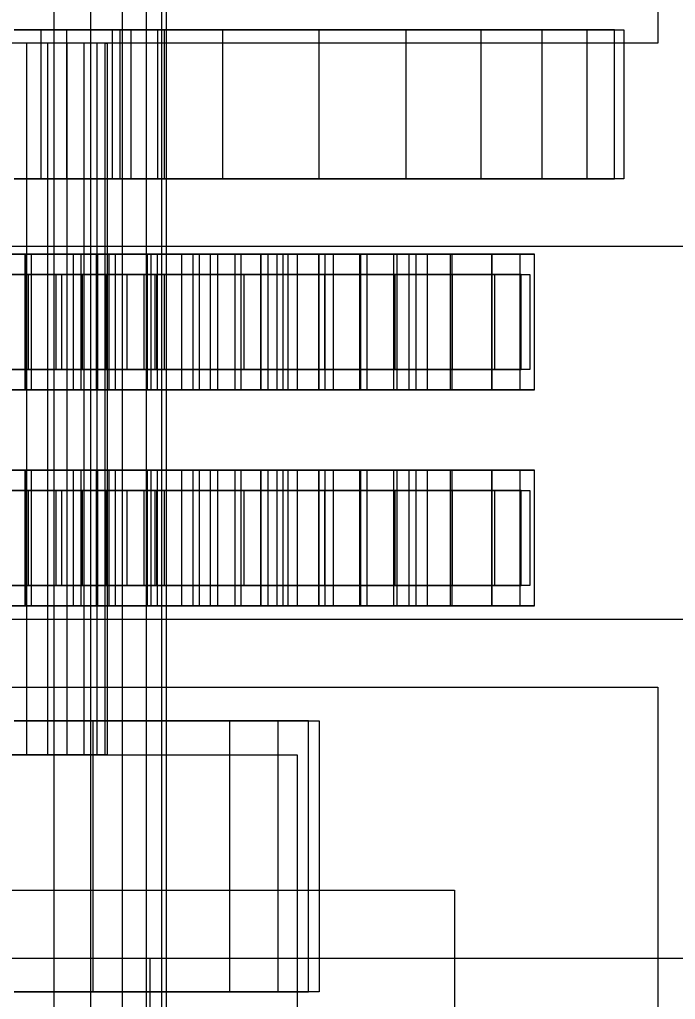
# Model space of a CAD drawing. Header units: millimetres. Extents: x -2500 to 58855, y -53268 to 6837.
# Drawn here: x 57447.9 to 57544.7, y -16606.1 to -16461.5 of the extents above; entities that cross this region are included whole.
import ezdxf

# ---------------------------------------------------------------- set-up
doc = ezdxf.new("R2010")
doc.units = ezdxf.units.MM
doc.layers.add('COTAS_R', color=1, linetype='Continuous', lineweight=0)
doc.layers.add('superior_secador', color=7, linetype='Continuous', lineweight=0)
doc.dimstyles.new('R19_100', dxfattribs={"dimtxt": 250, "dimasz": 150, "dimexe": 150, "dimexo": 80, "dimgap": 100, "dimtad": 1, "dimtih": 1, "dimtoh": 1, "dimdsep": 46, "dimcen": 0.09, "dimadec": 0, "dimazin": 0, "dimtfac": 1, "dimtdec": 4, "dimtofl": 0, "dimtmove": 0, "dimatfit": 3, "dimfxl": 1, "dimtolj": 1, "dimtzin": 0, "dimarcsym": 0})

# ---------------------------------------------------------------- blocks, each defined once
blk = doc.blocks.new('*D26')
at = {"layer": 'COTAS_R', "color": 0, "lineweight": -2, "transparency": 16777216}
for p, q in [((58037.12, -15400), (57067.12, -15400)), ((57217.12, -19600), (57217.12, -15550)), ((58037.12, -19750), (57067.12, -19750))]:
    blk.add_line(p, q, dxfattribs=at)
at = {"layer": 'COTAS_R', "color": 0, "transparency": 16777216}
for points in [[(57192.12, -15550), (57242.12, -15550), (57217.12, -15400)], [(57192.12, -19600), (57242.12, -19600), (57217.12, -19750)]]:
    blk.add_solid(points, dxfattribs=at)
at = {"layer": 'Defpoints', "color": 0, "transparency": 16777216}
for p in [(57217.12, -15400), (58117.12, -15400), (58117.12, -19750)]:
    blk.add_point(p, dxfattribs=at)

msp = doc.modelspace()

# ---------------------------------------------------------------- linework, layer by layer
at = {"layer": 'superior_secador'}
for p, q in [((57452.939, -16380), (57452.939, -16640)), ((57458.366, -16380), (57458.366, -16640)), ((57463.026, -16380), (57463.026, -16640)), ((57466.601, -16380), (57466.601, -16640)), ((57468.849, -16380), (57468.849, -16640)), ((57469.616, -16640), (57469.616, -16380)), ((57542.116, -16415), (57542.116, -16465)), ((57447.116, -16463), (57462.744, -16463)), ((57451.023, -16463), (57447.116, -16463)), ((57454.811, -16463), (57451.023, -16463)), ((57451.023, -16463), (57451.023, -16485)), ((57462.744, -16463), (57451.023, -16463)), ((57458.366, -16463), (57454.811, -16463)), ((57454.811, -16463), (57454.811, -16485)), ((57477.898, -16463), (57454.811, -16463)), ((57461.579, -16463), (57458.366, -16463)), ((57458.366, -16463), (57458.366, -16485)), ((57492.116, -16463), (57458.366, -16463)), ((57464.352, -16463), (57461.579, -16463)), ((57461.579, -16463), (57461.579, -16485)), ((57504.967, -16463), (57461.579, -16463)), ((57462.744, -16485), (57462.744, -16463)), ((57462.744, -16463), (57477.898, -16463)), ((57466.601, -16463), (57464.352, -16463)), ((57464.352, -16463), (57464.352, -16485)), ((57516.06, -16463), (57464.352, -16463)), ((57468.259, -16463), (57466.601, -16463)), ((57466.601, -16463), (57466.601, -16485)), ((57525.058, -16463), (57466.601, -16463)), ((57469.274, -16463), (57468.259, -16463)), ((57468.259, -16463), (57468.259, -16485)), ((57531.688, -16463), (57468.259, -16463)), ((57469.616, -16463), (57469.274, -16463)), ((57469.274, -16463), (57469.274, -16485)), ((57535.749, -16463), (57469.274, -16463)), ((57469.616, -16485), (57469.616, -16463)), ((57469.616, -16463), (57537.116, -16463)), ((57477.898, -16485), (57477.898, -16463)), ((57477.898, -16463), (57492.116, -16463)), ((57492.116, -16485), (57492.116, -16463)), ((57492.116, -16463), (57504.967, -16463)), ((57504.967, -16485), (57504.967, -16463)), ((57504.967, -16463), (57516.06, -16463)), ((57516.06, -16485), (57516.06, -16463)), ((57516.06, -16463), (57525.058, -16463)), ((57525.058, -16485), (57525.058, -16463)), ((57525.058, -16463), (57531.688, -16463)), ((57531.688, -16485), (57531.688, -16463)), ((57531.688, -16463), (57535.749, -16463)), ((57535.749, -16485), (57535.749, -16463)), ((57535.749, -16463), (57537.116, -16463)), ((57537.116, -16463), (57537.116, -16485)), ((57542.116, -16465), (57352.116, -16465)), ((57448.902, -16465), (57445.796, -16465)), ((57452.008, -16465), (57448.902, -16465)), ((57448.902, -16465), (57448.902, -16570)), ((57454.902, -16465), (57452.008, -16465)), ((57452.008, -16465), (57452.008, -16570)), ((57457.387, -16465), (57454.902, -16465)), ((57454.902, -16465), (57454.902, -16570)), ((57459.294, -16465), (57457.387, -16465)), ((57457.387, -16465), (57457.387, -16570)), ((57460.493, -16465), (57459.294, -16465)), ((57459.294, -16465), (57459.294, -16570)), ((57460.493, -16465), (57460.902, -16465)), ((57460.493, -16465), (57460.493, -16570)), ((57460.902, -16570), (57460.902, -16465)), ((57462.744, -16485), (57447.116, -16485)), ((57447.116, -16485), (57451.023, -16485)), ((57451.023, -16485), (57454.811, -16485)), ((57451.023, -16485), (57462.744, -16485)), ((57454.811, -16485), (57458.366, -16485)), ((57454.811, -16485), (57477.898, -16485)), ((57458.366, -16485), (57461.579, -16485)), ((57458.366, -16485), (57492.116, -16485)), ((57461.579, -16485), (57464.352, -16485)), ((57461.579, -16485), (57504.967, -16485)), ((57477.898, -16485), (57462.744, -16485)), ((57464.352, -16485), (57466.601, -16485)), ((57464.352, -16485), (57516.06, -16485)), ((57466.601, -16485), (57468.259, -16485)), ((57466.601, -16485), (57525.058, -16485)), ((57468.259, -16485), (57469.274, -16485)), ((57468.259, -16485), (57531.688, -16485)), ((57469.274, -16485), (57469.616, -16485)), ((57469.274, -16485), (57535.749, -16485)), ((57537.116, -16485), (57469.616, -16485)), ((57492.116, -16485), (57477.898, -16485)), ((57504.967, -16485), (57492.116, -16485)), ((57516.06, -16485), (57504.967, -16485)), ((57525.058, -16485), (57516.06, -16485)), ((57531.688, -16485), (57525.058, -16485)), ((57535.749, -16485), (57531.688, -16485)), ((57537.116, -16485), (57535.749, -16485)), ((57557.116, -16495), (57167.116, -16495)), ((57449.661, -16496.12), (57436.303, -16496.12)), ((57438.549, -16496.12), (57448.902, -16496.12)), ((57455.857, -16496.12), (57442.499, -16496.12)), ((57442.499, -16496.12), (57448.695, -16496.12)), ((57449.661, -16496.12), (57443.465, -16496.12)), ((57448.902, -16496.12), (57445.796, -16496.12)), ((57446.75, -16496.12), (57459.471, -16496.12)), ((57456.925, -16496.12), (57446.825, -16496.12)), ((57448.695, -16496.12), (57448.695, -16516.12)), ((57462.053, -16496.12), (57448.695, -16496.12)), ((57448.695, -16496.12), (57454.892, -16496.12)), ((57448.902, -16516.12), (57448.902, -16496.12)), ((57448.902, -16496.12), (57459.254, -16496.12)), ((57452.008, -16496.12), (57448.902, -16496.12)), ((57449.661, -16516.12), (57449.661, -16496.12)), ((57455.857, -16496.12), (57449.661, -16496.12)), ((57454.902, -16496.12), (57452.008, -16496.12)), ((57452.008, -16496.12), (57452.008, -16516.12)), ((57459.254, -16496.12), (57452.008, -16496.12)), ((57454.892, -16496.12), (57454.892, -16516.12)), ((57468.25, -16496.12), (57454.892, -16496.12)), ((57454.892, -16496.12), (57461.088, -16496.12)), ((57457.387, -16496.12), (57454.902, -16496.12)), ((57454.902, -16496.12), (57454.902, -16516.12)), ((57468.902, -16496.12), (57454.902, -16496.12)), ((57455.857, -16516.12), (57455.857, -16496.12)), ((57462.053, -16496.12), (57455.857, -16496.12)), ((57466.755, -16496.12), (57456.925, -16496.12)), ((57456.925, -16496.12), (57456.925, -16516.12)), ((57459.471, -16496.12), (57456.925, -16496.12)), ((57459.294, -16496.12), (57457.387, -16496.12)), ((57457.387, -16496.12), (57457.387, -16516.12)), ((57477.186, -16496.12), (57457.387, -16496.12)), ((57459.254, -16516.12), (57459.254, -16496.12)), ((57459.254, -16496.12), (57468.902, -16496.12)), ((57460.493, -16496.12), (57459.294, -16496.12)), ((57459.294, -16496.12), (57459.294, -16516.12)), ((57483.543, -16496.12), (57459.294, -16496.12)), ((57459.471, -16516.12), (57459.471, -16496.12)), ((57459.471, -16496.12), (57471.853, -16496.12)), ((57460.902, -16496.12), (57460.493, -16496.12)), ((57460.493, -16496.12), (57460.493, -16516.12)), ((57487.539, -16496.12), (57460.493, -16496.12)), ((57460.902, -16516.12), (57460.902, -16496.12)), ((57460.902, -16496.12), (57488.902, -16496.12)), ((57461.088, -16496.12), (57461.088, -16516.12)), ((57474.446, -16496.12), (57461.088, -16496.12)), ((57461.088, -16496.12), (57467.284, -16496.12)), ((57462.053, -16516.12), (57462.053, -16496.12)), ((57468.25, -16496.12), (57462.053, -16496.12)), ((57476.047, -16496.12), (57466.755, -16496.12)), ((57466.755, -16496.12), (57466.755, -16516.12)), ((57471.853, -16496.12), (57466.755, -16496.12)), ((57467.284, -16496.12), (57467.284, -16516.12)), ((57480.642, -16496.12), (57467.284, -16496.12)), ((57467.284, -16496.12), (57473.48, -16496.12)), ((57468.25, -16516.12), (57468.25, -16496.12)), ((57474.446, -16496.12), (57468.25, -16496.12)), ((57468.902, -16516.12), (57468.902, -16496.12)), ((57468.902, -16496.12), (57477.186, -16496.12)), ((57471.853, -16516.12), (57471.853, -16496.12)), ((57471.853, -16496.12), (57483.557, -16496.12)), ((57473.48, -16496.12), (57473.48, -16516.12)), ((57486.838, -16496.12), (57473.48, -16496.12)), ((57473.48, -16496.12), (57479.676, -16496.12)), ((57474.446, -16516.12), (57474.446, -16496.12)), ((57480.642, -16496.12), (57474.446, -16496.12)), ((57484.546, -16496.12), (57476.047, -16496.12)), ((57476.047, -16496.12), (57476.047, -16516.12)), ((57483.557, -16496.12), (57476.047, -16496.12)), ((57477.186, -16516.12), (57477.186, -16496.12)), ((57477.186, -16496.12), (57483.543, -16496.12)), ((57479.676, -16496.12), (57479.676, -16516.12)), ((57493.034, -16496.12), (57479.676, -16496.12)), ((57479.676, -16496.12), (57485.873, -16496.12)), ((57480.642, -16516.12), (57480.642, -16496.12)), ((57486.838, -16496.12), (57480.642, -16496.12)), ((57483.543, -16516.12), (57483.543, -16496.12)), ((57483.543, -16496.12), (57487.539, -16496.12)), ((57483.557, -16516.12), (57483.557, -16496.12)), ((57483.557, -16496.12), (57494.262, -16496.12)), ((57492.018, -16496.12), (57484.546, -16496.12)), ((57484.546, -16496.12), (57484.546, -16516.12)), ((57494.262, -16496.12), (57484.546, -16496.12)), ((57485.873, -16496.12), (57485.873, -16516.12)), ((57499.23, -16496.12), (57485.873, -16496.12)), ((57485.873, -16496.12), (57492.069, -16496.12)), ((57486.838, -16516.12), (57486.838, -16496.12)), ((57493.034, -16496.12), (57486.838, -16496.12)), ((57487.539, -16516.12), (57487.539, -16496.12)), ((57487.539, -16496.12), (57488.902, -16496.12)), ((57488.902, -16496.12), (57488.902, -16516.12)), ((57498.259, -16496.12), (57492.018, -16496.12)), ((57492.018, -16496.12), (57492.018, -16516.12)), ((57503.674, -16496.12), (57492.018, -16496.12)), ((57492.069, -16496.12), (57492.069, -16516.12)), ((57505.427, -16496.12), (57492.069, -16496.12)), ((57492.069, -16496.12), (57498.109, -16496.12)), ((57493.034, -16516.12), (57493.034, -16496.12)), ((57499.23, -16496.12), (57493.034, -16496.12)), ((57494.262, -16516.12), (57494.262, -16496.12)), ((57494.262, -16496.12), (57503.674, -16496.12)), ((57498.109, -16496.12), (57498.109, -16516.12)), ((57511.779, -16496.12), (57498.109, -16496.12)), ((57498.109, -16496.12), (57503.126, -16496.12)), ((57503.097, -16496.12), (57498.259, -16496.12)), ((57498.259, -16496.12), (57498.259, -16516.12)), ((57511.535, -16496.12), (57498.259, -16496.12)), ((57499.23, -16516.12), (57499.23, -16496.12)), ((57505.427, -16496.12), (57499.23, -16496.12)), ((57506.401, -16496.12), (57503.097, -16496.12)), ((57503.097, -16496.12), (57503.097, -16516.12)), ((57517.629, -16496.12), (57503.097, -16496.12)), ((57503.126, -16496.12), (57503.126, -16516.12)), ((57517.666, -16496.12), (57503.126, -16496.12)), ((57503.126, -16496.12), (57506.419, -16496.12)), ((57503.674, -16516.12), (57503.674, -16496.12)), ((57503.674, -16496.12), (57511.535, -16496.12)), ((57505.427, -16516.12), (57505.427, -16496.12)), ((57511.779, -16496.12), (57505.427, -16496.12)), ((57508.079, -16496.12), (57506.401, -16496.12)), ((57506.401, -16496.12), (57506.401, -16516.12)), ((57521.79, -16496.12), (57506.401, -16496.12)), ((57506.419, -16496.12), (57506.419, -16516.12)), ((57521.813, -16496.12), (57506.419, -16496.12)), ((57506.419, -16496.12), (57508.085, -16496.12)), ((57523.903, -16496.12), (57508.079, -16496.12)), ((57508.085, -16496.12), (57508.085, -16516.12)), ((57523.911, -16496.12), (57508.085, -16496.12)), ((57511.535, -16516.12), (57511.535, -16496.12)), ((57511.535, -16496.12), (57517.629, -16496.12)), ((57511.779, -16516.12), (57511.779, -16496.12)), ((57517.666, -16496.12), (57511.779, -16496.12)), ((57517.629, -16516.12), (57517.629, -16496.12)), ((57517.629, -16496.12), (57521.79, -16496.12)), ((57517.666, -16516.12), (57517.666, -16496.12)), ((57521.813, -16496.12), (57517.666, -16496.12)), ((57521.79, -16516.12), (57521.79, -16496.12)), ((57521.79, -16496.12), (57523.903, -16496.12)), ((57521.813, -16516.12), (57521.813, -16496.12)), ((57523.911, -16496.12), (57521.813, -16496.12)), ((57523.903, -16516.12), (57523.903, -16496.12)), ((57523.911, -16516.12), (57523.911, -16496.12)), ((57440.093, -16499.12), (57454.139, -16499.12)), ((57449.192, -16499.12), (57445.04, -16499.12)), ((57453.273, -16499.12), (57449.192, -16499.12)), ((57449.192, -16499.12), (57449.192, -16513.12)), ((57454.139, -16499.12), (57449.192, -16499.12)), ((57457.145, -16499.12), (57453.273, -16499.12)), ((57453.273, -16499.12), (57453.273, -16513.12)), ((57467.946, -16499.12), (57453.273, -16499.12)), ((57454.139, -16513.12), (57454.139, -16499.12)), ((57454.139, -16499.12), (57467.946, -16499.12)), ((57460.675, -16499.12), (57457.145, -16499.12)), ((57457.145, -16499.12), (57457.145, -16513.12)), ((57481.044, -16499.12), (57457.145, -16499.12)), ((57463.744, -16499.12), (57460.675, -16499.12)), ((57460.675, -16499.12), (57460.675, -16513.12)), ((57492.986, -16499.12), (57460.675, -16499.12)), ((57466.246, -16499.12), (57463.744, -16499.12)), ((57463.744, -16499.12), (57463.744, -16513.12)), ((57503.366, -16499.12), (57463.744, -16499.12)), ((57468.096, -16499.12), (57466.246, -16499.12)), ((57466.246, -16499.12), (57466.246, -16513.12)), ((57511.831, -16499.12), (57466.246, -16499.12)), ((57467.946, -16513.12), (57467.946, -16499.12)), ((57467.946, -16499.12), (57481.044, -16499.12)), ((57469.233, -16499.12), (57468.096, -16499.12)), ((57468.096, -16499.12), (57468.096, -16513.12)), ((57518.092, -16499.12), (57468.096, -16499.12)), ((57469.616, -16499.12), (57469.233, -16499.12)), ((57469.233, -16499.12), (57469.233, -16513.12)), ((57521.936, -16499.12), (57469.233, -16499.12)), ((57469.616, -16513.12), (57469.616, -16499.12)), ((57469.616, -16499.12), (57523.232, -16499.12)), ((57481.044, -16513.12), (57481.044, -16499.12)), ((57481.044, -16499.12), (57492.986, -16499.12)), ((57492.986, -16513.12), (57492.986, -16499.12)), ((57492.986, -16499.12), (57503.366, -16499.12)), ((57503.366, -16513.12), (57503.366, -16499.12)), ((57503.366, -16499.12), (57511.831, -16499.12)), ((57511.831, -16513.12), (57511.831, -16499.12)), ((57511.831, -16499.12), (57518.092, -16499.12)), ((57518.092, -16513.12), (57518.092, -16499.12)), ((57518.092, -16499.12), (57521.936, -16499.12)), ((57521.936, -16513.12), (57521.936, -16499.12)), ((57521.936, -16499.12), (57523.232, -16499.12)), ((57523.232, -16499.12), (57523.232, -16513.12)), ((57454.139, -16513.12), (57440.093, -16513.12)), ((57445.04, -16513.12), (57449.192, -16513.12)), ((57449.192, -16513.12), (57453.273, -16513.12)), ((57449.192, -16513.12), (57454.139, -16513.12)), ((57453.273, -16513.12), (57457.145, -16513.12)), ((57453.273, -16513.12), (57467.946, -16513.12)), ((57467.946, -16513.12), (57454.139, -16513.12)), ((57457.145, -16513.12), (57460.675, -16513.12)), ((57457.145, -16513.12), (57481.044, -16513.12)), ((57460.675, -16513.12), (57463.744, -16513.12)), ((57460.675, -16513.12), (57492.986, -16513.12)), ((57463.744, -16513.12), (57466.246, -16513.12)), ((57463.744, -16513.12), (57503.366, -16513.12)), ((57466.246, -16513.12), (57468.096, -16513.12)), ((57466.246, -16513.12), (57511.831, -16513.12)), ((57481.044, -16513.12), (57467.946, -16513.12)), ((57468.096, -16513.12), (57469.233, -16513.12)), ((57468.096, -16513.12), (57518.092, -16513.12)), ((57469.233, -16513.12), (57469.616, -16513.12)), ((57469.233, -16513.12), (57521.936, -16513.12)), ((57523.232, -16513.12), (57469.616, -16513.12)), ((57492.986, -16513.12), (57481.044, -16513.12)), ((57503.366, -16513.12), (57492.986, -16513.12)), ((57511.831, -16513.12), (57503.366, -16513.12)), ((57518.092, -16513.12), (57511.831, -16513.12)), ((57521.936, -16513.12), (57518.092, -16513.12)), ((57523.232, -16513.12), (57521.936, -16513.12)), ((57436.303, -16516.12), (57449.661, -16516.12)), ((57448.902, -16516.12), (57438.549, -16516.12)), ((57442.499, -16516.12), (57455.857, -16516.12)), ((57448.695, -16516.12), (57442.499, -16516.12)), ((57443.465, -16516.12), (57449.661, -16516.12)), ((57445.796, -16516.12), (57448.902, -16516.12)), ((57459.471, -16516.12), (57446.75, -16516.12)), ((57446.825, -16516.12), (57456.925, -16516.12)), ((57448.695, -16516.12), (57462.053, -16516.12)), ((57454.892, -16516.12), (57448.695, -16516.12)), ((57459.254, -16516.12), (57448.902, -16516.12)), ((57448.902, -16516.12), (57452.008, -16516.12)), ((57449.661, -16516.12), (57455.857, -16516.12)), ((57452.008, -16516.12), (57454.902, -16516.12)), ((57452.008, -16516.12), (57459.254, -16516.12)), ((57454.892, -16516.12), (57468.25, -16516.12)), ((57461.088, -16516.12), (57454.892, -16516.12)), ((57454.902, -16516.12), (57457.387, -16516.12)), ((57454.902, -16516.12), (57468.902, -16516.12)), ((57455.857, -16516.12), (57462.053, -16516.12)), ((57456.925, -16516.12), (57466.755, -16516.12)), ((57456.925, -16516.12), (57459.471, -16516.12)), ((57457.387, -16516.12), (57459.294, -16516.12)), ((57457.387, -16516.12), (57477.186, -16516.12)), ((57468.902, -16516.12), (57459.254, -16516.12)), ((57459.294, -16516.12), (57460.493, -16516.12)), ((57459.294, -16516.12), (57483.543, -16516.12)), ((57471.853, -16516.12), (57459.471, -16516.12)), ((57460.493, -16516.12), (57460.902, -16516.12)), ((57460.493, -16516.12), (57487.539, -16516.12)), ((57488.902, -16516.12), (57460.902, -16516.12)), ((57461.088, -16516.12), (57474.446, -16516.12)), ((57467.284, -16516.12), (57461.088, -16516.12)), ((57462.053, -16516.12), (57468.25, -16516.12)), ((57466.755, -16516.12), (57476.047, -16516.12)), ((57466.755, -16516.12), (57471.853, -16516.12)), ((57467.284, -16516.12), (57480.642, -16516.12)), ((57473.48, -16516.12), (57467.284, -16516.12)), ((57468.25, -16516.12), (57474.446, -16516.12)), ((57477.186, -16516.12), (57468.902, -16516.12)), ((57483.557, -16516.12), (57471.853, -16516.12)), ((57473.48, -16516.12), (57486.838, -16516.12)), ((57479.676, -16516.12), (57473.48, -16516.12)), ((57474.446, -16516.12), (57480.642, -16516.12)), ((57476.047, -16516.12), (57484.546, -16516.12)), ((57476.047, -16516.12), (57483.557, -16516.12)), ((57483.543, -16516.12), (57477.186, -16516.12)), ((57479.676, -16516.12), (57493.034, -16516.12)), ((57485.873, -16516.12), (57479.676, -16516.12)), ((57480.642, -16516.12), (57486.838, -16516.12)), ((57487.539, -16516.12), (57483.543, -16516.12)), ((57494.262, -16516.12), (57483.557, -16516.12)), ((57484.546, -16516.12), (57492.018, -16516.12)), ((57484.546, -16516.12), (57494.262, -16516.12)), ((57485.873, -16516.12), (57499.23, -16516.12)), ((57492.069, -16516.12), (57485.873, -16516.12)), ((57486.838, -16516.12), (57493.034, -16516.12)), ((57488.902, -16516.12), (57487.539, -16516.12)), ((57492.018, -16516.12), (57498.259, -16516.12)), ((57492.018, -16516.12), (57503.674, -16516.12)), ((57492.069, -16516.12), (57505.427, -16516.12)), ((57498.109, -16516.12), (57492.069, -16516.12)), ((57493.034, -16516.12), (57499.23, -16516.12)), ((57503.674, -16516.12), (57494.262, -16516.12)), ((57498.109, -16516.12), (57511.779, -16516.12)), ((57503.126, -16516.12), (57498.109, -16516.12)), ((57498.259, -16516.12), (57503.097, -16516.12)), ((57498.259, -16516.12), (57511.535, -16516.12)), ((57499.23, -16516.12), (57505.427, -16516.12)), ((57503.097, -16516.12), (57506.401, -16516.12)), ((57503.097, -16516.12), (57517.629, -16516.12)), ((57503.126, -16516.12), (57517.666, -16516.12)), ((57506.419, -16516.12), (57503.126, -16516.12)), ((57511.535, -16516.12), (57503.674, -16516.12)), ((57505.427, -16516.12), (57511.779, -16516.12)), ((57506.401, -16516.12), (57508.079, -16516.12)), ((57506.401, -16516.12), (57521.79, -16516.12)), ((57506.419, -16516.12), (57521.813, -16516.12)), ((57508.085, -16516.12), (57506.419, -16516.12)), ((57508.079, -16516.12), (57523.903, -16516.12)), ((57508.085, -16516.12), (57523.911, -16516.12)), ((57517.629, -16516.12), (57511.535, -16516.12)), ((57511.779, -16516.12), (57517.666, -16516.12)), ((57521.79, -16516.12), (57517.629, -16516.12)), ((57517.666, -16516.12), (57521.813, -16516.12)), ((57523.903, -16516.12), (57521.79, -16516.12)), ((57521.813, -16516.12), (57523.911, -16516.12)), ((57449.661, -16528), (57436.303, -16528)), ((57438.549, -16528), (57448.902, -16528)), ((57455.857, -16528), (57442.499, -16528)), ((57442.499, -16528), (57448.695, -16528)), ((57449.661, -16528), (57443.465, -16528)), ((57448.902, -16528), (57445.796, -16528)), ((57446.75, -16528), (57459.471, -16528)), ((57456.925, -16528), (57446.825, -16528)), ((57448.695, -16528), (57448.695, -16548)), ((57462.053, -16528), (57448.695, -16528)), ((57448.695, -16528), (57454.892, -16528)), ((57448.902, -16548), (57448.902, -16528)), ((57448.902, -16528), (57459.254, -16528)), ((57452.008, -16528), (57448.902, -16528)), ((57449.661, -16548), (57449.661, -16528)), ((57455.857, -16528), (57449.661, -16528)), ((57454.902, -16528), (57452.008, -16528)), ((57452.008, -16528), (57452.008, -16548)), ((57459.254, -16528), (57452.008, -16528)), ((57454.892, -16528), (57454.892, -16548)), ((57468.25, -16528), (57454.892, -16528)), ((57454.892, -16528), (57461.088, -16528)), ((57457.387, -16528), (57454.902, -16528)), ((57454.902, -16528), (57454.902, -16548)), ((57468.902, -16528), (57454.902, -16528)), ((57455.857, -16548), (57455.857, -16528)), ((57462.053, -16528), (57455.857, -16528)), ((57466.755, -16528), (57456.925, -16528)), ((57456.925, -16528), (57456.925, -16548)), ((57459.471, -16528), (57456.925, -16528)), ((57459.294, -16528), (57457.387, -16528)), ((57457.387, -16528), (57457.387, -16548)), ((57477.186, -16528), (57457.387, -16528)), ((57459.254, -16548), (57459.254, -16528)), ((57459.254, -16528), (57468.902, -16528)), ((57460.493, -16528), (57459.294, -16528)), ((57459.294, -16528), (57459.294, -16548)), ((57483.543, -16528), (57459.294, -16528)), ((57459.471, -16548), (57459.471, -16528)), ((57459.471, -16528), (57471.853, -16528)), ((57460.902, -16528), (57460.493, -16528)), ((57460.493, -16528), (57460.493, -16548)), ((57487.539, -16528), (57460.493, -16528)), ((57460.902, -16548), (57460.902, -16528)), ((57460.902, -16528), (57488.902, -16528)), ((57461.088, -16528), (57461.088, -16548)), ((57474.446, -16528), (57461.088, -16528)), ((57461.088, -16528), (57467.284, -16528)), ((57462.053, -16548), (57462.053, -16528)), ((57468.25, -16528), (57462.053, -16528)), ((57476.047, -16528), (57466.755, -16528)), ((57466.755, -16528), (57466.755, -16548)), ((57471.853, -16528), (57466.755, -16528)), ((57467.284, -16528), (57467.284, -16548)), ((57480.642, -16528), (57467.284, -16528)), ((57467.284, -16528), (57473.48, -16528)), ((57468.25, -16548), (57468.25, -16528)), ((57474.446, -16528), (57468.25, -16528)), ((57468.902, -16548), (57468.902, -16528)), ((57468.902, -16528), (57477.186, -16528)), ((57471.853, -16548), (57471.853, -16528)), ((57471.853, -16528), (57483.557, -16528)), ((57473.48, -16528), (57473.48, -16548)), ((57486.838, -16528), (57473.48, -16528)), ((57473.48, -16528), (57479.676, -16528)), ((57474.446, -16548), (57474.446, -16528)), ((57480.642, -16528), (57474.446, -16528)), ((57484.546, -16528), (57476.047, -16528)), ((57476.047, -16528), (57476.047, -16548)), ((57483.557, -16528), (57476.047, -16528)), ((57477.186, -16548), (57477.186, -16528)), ((57477.186, -16528), (57483.543, -16528)), ((57479.676, -16528), (57479.676, -16548)), ((57493.034, -16528), (57479.676, -16528)), ((57479.676, -16528), (57485.873, -16528)), ((57480.642, -16548), (57480.642, -16528)), ((57486.838, -16528), (57480.642, -16528)), ((57483.543, -16548), (57483.543, -16528)), ((57483.543, -16528), (57487.539, -16528)), ((57483.557, -16548), (57483.557, -16528)), ((57483.557, -16528), (57494.262, -16528)), ((57492.018, -16528), (57484.546, -16528)), ((57484.546, -16528), (57484.546, -16548)), ((57494.262, -16528), (57484.546, -16528)), ((57485.873, -16528), (57485.873, -16548)), ((57499.23, -16528), (57485.873, -16528)), ((57485.873, -16528), (57492.069, -16528)), ((57486.838, -16548), (57486.838, -16528)), ((57493.034, -16528), (57486.838, -16528)), ((57487.539, -16548), (57487.539, -16528)), ((57487.539, -16528), (57488.902, -16528)), ((57488.902, -16528), (57488.902, -16548)), ((57498.259, -16528), (57492.018, -16528)), ((57492.018, -16528), (57492.018, -16548)), ((57503.674, -16528), (57492.018, -16528)), ((57492.069, -16528), (57492.069, -16548)), ((57505.427, -16528), (57492.069, -16528)), ((57492.069, -16528), (57498.109, -16528)), ((57493.034, -16548), (57493.034, -16528)), ((57499.23, -16528), (57493.034, -16528)), ((57494.262, -16548), (57494.262, -16528)), ((57494.262, -16528), (57503.674, -16528)), ((57498.109, -16528), (57498.109, -16548)), ((57511.779, -16528), (57498.109, -16528)), ((57498.109, -16528), (57503.126, -16528)), ((57503.097, -16528), (57498.259, -16528)), ((57498.259, -16528), (57498.259, -16548)), ((57511.535, -16528), (57498.259, -16528)), ((57499.23, -16548), (57499.23, -16528)), ((57505.427, -16528), (57499.23, -16528)), ((57506.401, -16528), (57503.097, -16528)), ((57503.097, -16528), (57503.097, -16548)), ((57517.629, -16528), (57503.097, -16528)), ((57503.126, -16528), (57503.126, -16548)), ((57517.666, -16528), (57503.126, -16528)), ((57503.126, -16528), (57506.419, -16528)), ((57503.674, -16548), (57503.674, -16528)), ((57503.674, -16528), (57511.535, -16528)), ((57505.427, -16548), (57505.427, -16528)), ((57511.779, -16528), (57505.427, -16528)), ((57508.079, -16528), (57506.401, -16528)), ((57506.401, -16528), (57506.401, -16548)), ((57521.79, -16528), (57506.401, -16528)), ((57506.419, -16528), (57506.419, -16548)), ((57521.813, -16528), (57506.419, -16528)), ((57506.419, -16528), (57508.085, -16528)), ((57523.903, -16528), (57508.079, -16528)), ((57508.085, -16528), (57508.085, -16548)), ((57523.911, -16528), (57508.085, -16528)), ((57511.535, -16548), (57511.535, -16528)), ((57511.535, -16528), (57517.629, -16528)), ((57511.779, -16548), (57511.779, -16528)), ((57517.666, -16528), (57511.779, -16528)), ((57517.629, -16548), (57517.629, -16528)), ((57517.629, -16528), (57521.79, -16528)), ((57517.666, -16548), (57517.666, -16528)), ((57521.813, -16528), (57517.666, -16528)), ((57521.79, -16548), (57521.79, -16528)), ((57521.79, -16528), (57523.903, -16528)), ((57521.813, -16548), (57521.813, -16528)), ((57523.911, -16528), (57521.813, -16528)), ((57523.903, -16548), (57523.903, -16528)), ((57523.911, -16548), (57523.911, -16528)), ((57440.093, -16531), (57454.139, -16531)), ((57449.192, -16531), (57445.04, -16531)), ((57453.273, -16531), (57449.192, -16531)), ((57449.192, -16531), (57449.192, -16545)), ((57454.139, -16531), (57449.192, -16531)), ((57457.145, -16531), (57453.273, -16531)), ((57453.273, -16531), (57453.273, -16545)), ((57467.946, -16531), (57453.273, -16531)), ((57454.139, -16545), (57454.139, -16531)), ((57454.139, -16531), (57467.946, -16531)), ((57460.675, -16531), (57457.145, -16531)), ((57457.145, -16531), (57457.145, -16545)), ((57481.044, -16531), (57457.145, -16531)), ((57463.744, -16531), (57460.675, -16531)), ((57460.675, -16531), (57460.675, -16545)), ((57492.986, -16531), (57460.675, -16531)), ((57466.246, -16531), (57463.744, -16531)), ((57463.744, -16531), (57463.744, -16545)), ((57503.366, -16531), (57463.744, -16531)), ((57468.096, -16531), (57466.246, -16531)), ((57466.246, -16531), (57466.246, -16545)), ((57511.831, -16531), (57466.246, -16531)), ((57467.946, -16545), (57467.946, -16531)), ((57467.946, -16531), (57481.044, -16531)), ((57469.233, -16531), (57468.096, -16531)), ((57468.096, -16531), (57468.096, -16545)), ((57518.092, -16531), (57468.096, -16531)), ((57469.616, -16531), (57469.233, -16531)), ((57469.233, -16531), (57469.233, -16545)), ((57521.936, -16531), (57469.233, -16531)), ((57469.616, -16545), (57469.616, -16531)), ((57469.616, -16531), (57523.232, -16531)), ((57481.044, -16545), (57481.044, -16531)), ((57481.044, -16531), (57492.986, -16531)), ((57492.986, -16545), (57492.986, -16531)), ((57492.986, -16531), (57503.366, -16531)), ((57503.366, -16545), (57503.366, -16531)), ((57503.366, -16531), (57511.831, -16531)), ((57511.831, -16545), (57511.831, -16531)), ((57511.831, -16531), (57518.092, -16531)), ((57518.092, -16545), (57518.092, -16531)), ((57518.092, -16531), (57521.936, -16531)), ((57521.936, -16545), (57521.936, -16531)), ((57521.936, -16531), (57523.232, -16531)), ((57523.232, -16531), (57523.232, -16545)), ((57454.139, -16545), (57440.093, -16545)), ((57445.04, -16545), (57449.192, -16545)), ((57449.192, -16545), (57453.273, -16545)), ((57449.192, -16545), (57454.139, -16545)), ((57453.273, -16545), (57457.145, -16545)), ((57453.273, -16545), (57467.946, -16545)), ((57467.946, -16545), (57454.139, -16545)), ((57457.145, -16545), (57460.675, -16545)), ((57457.145, -16545), (57481.044, -16545)), ((57460.675, -16545), (57463.744, -16545)), ((57460.675, -16545), (57492.986, -16545)), ((57463.744, -16545), (57466.246, -16545)), ((57463.744, -16545), (57503.366, -16545)), ((57466.246, -16545), (57468.096, -16545)), ((57466.246, -16545), (57511.831, -16545)), ((57481.044, -16545), (57467.946, -16545)), ((57468.096, -16545), (57469.233, -16545)), ((57468.096, -16545), (57518.092, -16545)), ((57469.233, -16545), (57469.616, -16545)), ((57469.233, -16545), (57521.936, -16545)), ((57523.232, -16545), (57469.616, -16545)), ((57492.986, -16545), (57481.044, -16545)), ((57503.366, -16545), (57492.986, -16545)), ((57511.831, -16545), (57503.366, -16545)), ((57518.092, -16545), (57511.831, -16545)), ((57521.936, -16545), (57518.092, -16545)), ((57523.232, -16545), (57521.936, -16545)), ((57436.303, -16548), (57449.661, -16548)), ((57448.902, -16548), (57438.549, -16548)), ((57442.499, -16548), (57455.857, -16548)), ((57448.695, -16548), (57442.499, -16548)), ((57443.465, -16548), (57449.661, -16548)), ((57445.796, -16548), (57448.902, -16548)), ((57459.471, -16548), (57446.75, -16548)), ((57446.825, -16548), (57456.925, -16548)), ((57448.695, -16548), (57462.053, -16548)), ((57454.892, -16548), (57448.695, -16548)), ((57459.254, -16548), (57448.902, -16548)), ((57448.902, -16548), (57452.008, -16548)), ((57449.661, -16548), (57455.857, -16548)), ((57452.008, -16548), (57454.902, -16548)), ((57452.008, -16548), (57459.254, -16548)), ((57454.892, -16548), (57468.25, -16548)), ((57461.088, -16548), (57454.892, -16548)), ((57454.902, -16548), (57457.387, -16548)), ((57454.902, -16548), (57468.902, -16548)), ((57455.857, -16548), (57462.053, -16548)), ((57456.925, -16548), (57466.755, -16548)), ((57456.925, -16548), (57459.471, -16548)), ((57457.387, -16548), (57459.294, -16548)), ((57457.387, -16548), (57477.186, -16548)), ((57468.902, -16548), (57459.254, -16548)), ((57459.294, -16548), (57460.493, -16548)), ((57459.294, -16548), (57483.543, -16548)), ((57471.853, -16548), (57459.471, -16548)), ((57460.493, -16548), (57460.902, -16548)), ((57460.493, -16548), (57487.539, -16548)), ((57488.902, -16548), (57460.902, -16548)), ((57461.088, -16548), (57474.446, -16548)), ((57467.284, -16548), (57461.088, -16548)), ((57462.053, -16548), (57468.25, -16548)), ((57466.755, -16548), (57476.047, -16548)), ((57466.755, -16548), (57471.853, -16548)), ((57467.284, -16548), (57480.642, -16548)), ((57473.48, -16548), (57467.284, -16548)), ((57468.25, -16548), (57474.446, -16548)), ((57477.186, -16548), (57468.902, -16548)), ((57483.557, -16548), (57471.853, -16548)), ((57473.48, -16548), (57486.838, -16548)), ((57479.676, -16548), (57473.48, -16548)), ((57474.446, -16548), (57480.642, -16548)), ((57476.047, -16548), (57484.546, -16548)), ((57476.047, -16548), (57483.557, -16548)), ((57483.543, -16548), (57477.186, -16548)), ((57479.676, -16548), (57493.034, -16548)), ((57485.873, -16548), (57479.676, -16548)), ((57480.642, -16548), (57486.838, -16548)), ((57487.539, -16548), (57483.543, -16548)), ((57494.262, -16548), (57483.557, -16548)), ((57484.546, -16548), (57492.018, -16548)), ((57484.546, -16548), (57494.262, -16548)), ((57485.873, -16548), (57499.23, -16548)), ((57492.069, -16548), (57485.873, -16548)), ((57486.838, -16548), (57493.034, -16548)), ((57488.902, -16548), (57487.539, -16548)), ((57492.018, -16548), (57498.259, -16548)), ((57492.018, -16548), (57503.674, -16548)), ((57492.069, -16548), (57505.427, -16548)), ((57498.109, -16548), (57492.069, -16548)), ((57493.034, -16548), (57499.23, -16548)), ((57503.674, -16548), (57494.262, -16548)), ((57498.109, -16548), (57511.779, -16548)), ((57503.126, -16548), (57498.109, -16548)), ((57498.259, -16548), (57503.097, -16548)), ((57498.259, -16548), (57511.535, -16548)), ((57499.23, -16548), (57505.427, -16548)), ((57503.097, -16548), (57506.401, -16548)), ((57503.097, -16548), (57517.629, -16548)), ((57503.126, -16548), (57517.666, -16548)), ((57506.419, -16548), (57503.126, -16548)), ((57511.535, -16548), (57503.674, -16548)), ((57505.427, -16548), (57511.779, -16548)), ((57506.401, -16548), (57508.079, -16548)), ((57506.401, -16548), (57521.79, -16548)), ((57506.419, -16548), (57521.813, -16548)), ((57508.085, -16548), (57506.419, -16548)), ((57508.079, -16548), (57523.903, -16548)), ((57508.085, -16548), (57523.911, -16548)), ((57517.629, -16548), (57511.535, -16548)), ((57511.779, -16548), (57517.666, -16548)), ((57521.79, -16548), (57517.629, -16548)), ((57517.666, -16548), (57521.813, -16548)), ((57523.903, -16548), (57521.79, -16548)), ((57521.813, -16548), (57523.911, -16548)), ((57342.116, -16550), (57552.116, -16550)), ((57352.116, -16560), (57542.116, -16560)), ((57542.116, -16560), (57542.116, -16610)), ((57447.116, -16565), (57458.763, -16565)), ((57452.939, -16565), (57447.116, -16565)), ((57458.366, -16565), (57452.939, -16565)), ((57452.939, -16565), (57452.939, -16605)), ((57458.763, -16565), (57452.939, -16565)), ((57463.026, -16565), (57458.366, -16565)), ((57458.366, -16565), (57458.366, -16605)), ((57469.616, -16565), (57458.366, -16565)), ((57458.763, -16605), (57458.763, -16565)), ((57458.763, -16565), (57469.616, -16565)), ((57466.601, -16565), (57463.026, -16565)), ((57463.026, -16565), (57463.026, -16605)), ((57478.936, -16565), (57463.026, -16565)), ((57468.849, -16565), (57466.601, -16565)), ((57466.601, -16565), (57466.601, -16605)), ((57486.087, -16565), (57466.601, -16565)), ((57469.616, -16565), (57468.849, -16565)), ((57468.849, -16565), (57468.849, -16605)), ((57490.583, -16565), (57468.849, -16565)), ((57469.616, -16605), (57469.616, -16565)), ((57469.616, -16565), (57492.116, -16565)), ((57469.616, -16565), (57478.936, -16565)), ((57478.936, -16605), (57478.936, -16565)), ((57478.936, -16565), (57486.087, -16565)), ((57486.087, -16605), (57486.087, -16565)), ((57486.087, -16565), (57490.583, -16565)), ((57490.583, -16605), (57490.583, -16565)), ((57490.583, -16565), (57492.116, -16565)), ((57492.116, -16565), (57492.116, -16605)), ((57408.902, -16570), (57488.902, -16570)), ((57448.902, -16570), (57445.796, -16570)), ((57452.008, -16570), (57448.902, -16570)), ((57454.902, -16570), (57452.008, -16570)), ((57457.387, -16570), (57454.902, -16570)), ((57459.294, -16570), (57457.387, -16570)), ((57460.493, -16570), (57459.294, -16570)), ((57460.902, -16570), (57460.493, -16570)), ((57488.902, -16570), (57488.902, -16630)), ((57322.116, -16590), (57512.116, -16590)), ((57512.116, -16590), (57512.116, -16640)), ((37717.116, -16600), (57467.116, -16600)), ((37717.116, -16600), (57717.116, -16600)), ((56065.449, -16600), (57702.116, -16600)), ((57467.116, -16600), (57467.116, -19400)), ((57458.763, -16605), (57447.116, -16605)), ((57447.116, -16605), (57452.939, -16605)), ((57452.939, -16605), (57458.366, -16605)), ((57452.939, -16605), (57458.763, -16605)), ((57458.366, -16605), (57463.026, -16605)), ((57458.366, -16605), (57469.616, -16605)), ((57469.616, -16605), (57458.763, -16605)), ((57463.026, -16605), (57466.601, -16605)), ((57463.026, -16605), (57478.936, -16605)), ((57466.601, -16605), (57468.849, -16605)), ((57466.601, -16605), (57486.087, -16605)), ((57468.849, -16605), (57469.616, -16605)), ((57468.849, -16605), (57490.583, -16605)), ((57492.116, -16605), (57469.616, -16605)), ((57478.936, -16605), (57469.616, -16605)), ((57486.087, -16605), (57478.936, -16605)), ((57490.583, -16605), (57486.087, -16605)), ((57492.116, -16605), (57490.583, -16605))]:
    msp.add_line(p, q, dxfattribs=at)

# ---------------------------------------------------------------- dimensions: what is measured, and where the dimension line sits
at = {"layer": 'COTAS_R'}
dim = msp.add_aligned_dim(p1=(58117.116, -19750), p2=(58117.116, -15400), distance=900, text='<> R', dimstyle='R19_100', dxfattribs=at)
dim.commit()
dim.dimension.update_dxf_attribs({"geometry": '*D26', "text_midpoint": (57217.116, -17575)})

doc.saveas('drawing.dxf')
